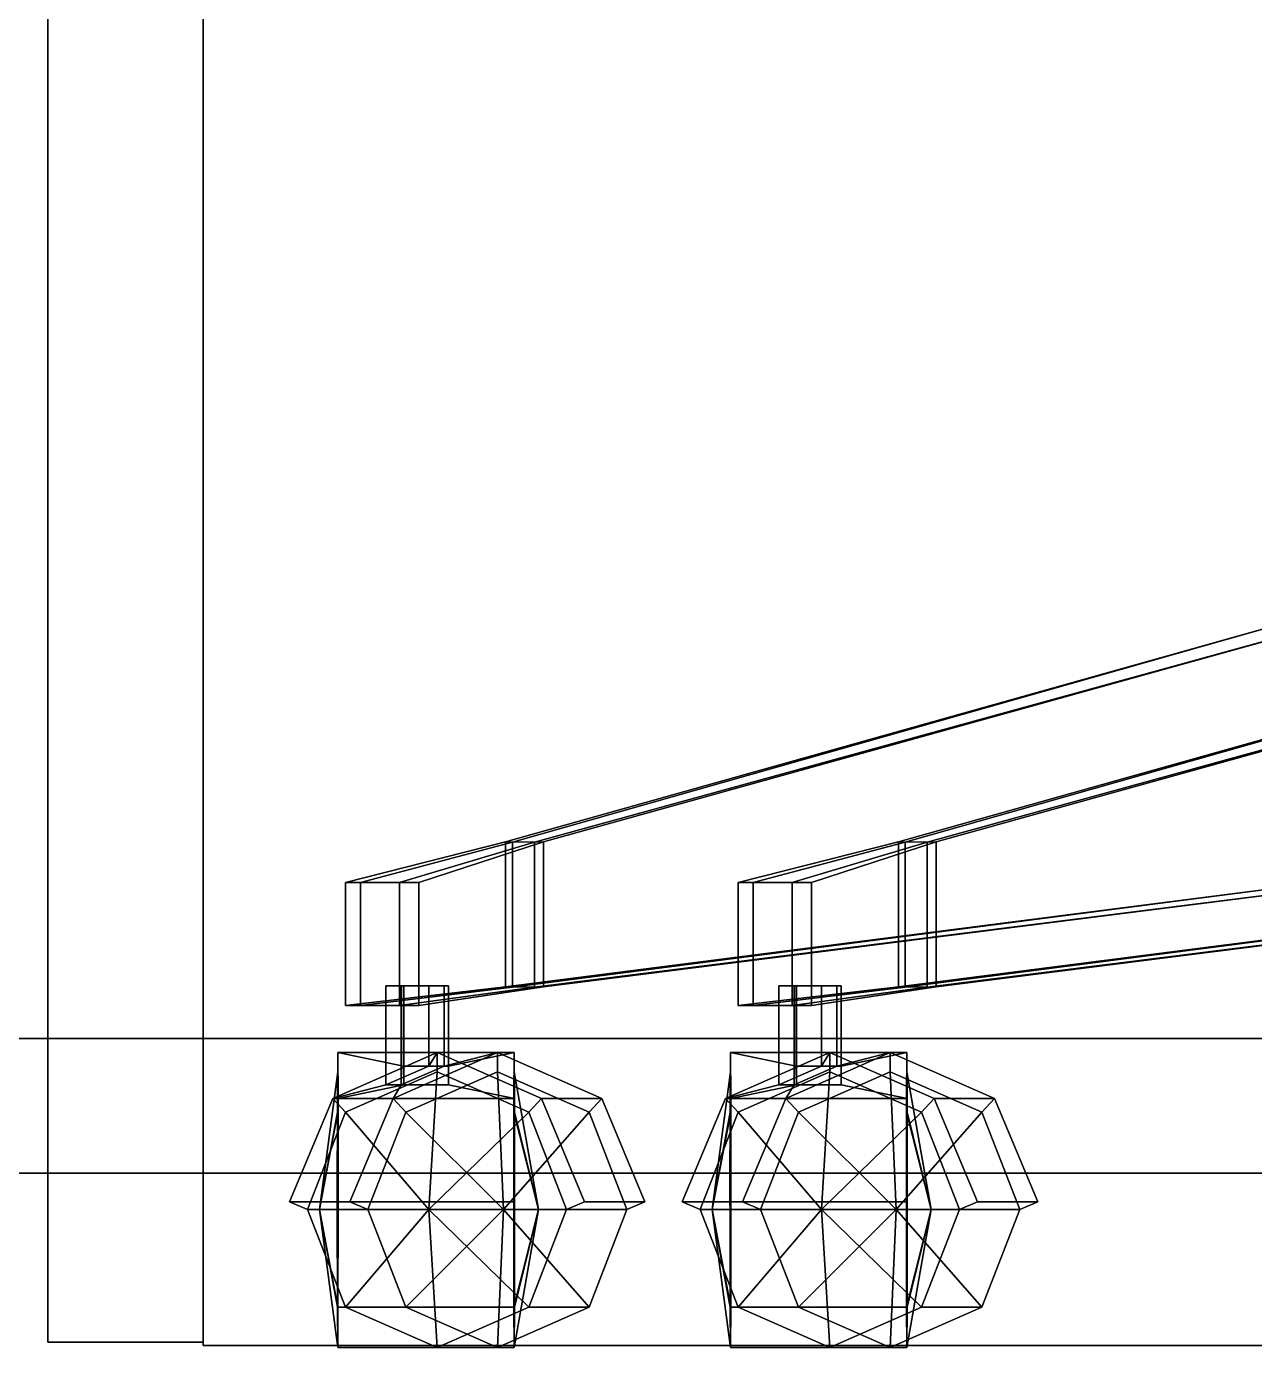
# Model space of a CAD drawing. Extents: x -252 to 252, y 0 to 101.
# Drawn here: x 171.6 to 184.73, y -0.06 to 14.07 of the extents above; entities that cross this region are included whole.
import ezdxf

# ---------------------------------------------------------------- set-up
doc = ezdxf.new("R2010")
doc.units = 0

msp = doc.modelspace()

# ---------------------------------------------------------------- linework, layer by layer
for points in [[(173.486786, -0.000244, 197.929291), (173.486786, 99.309204, 197.929291), (171.825714, 101.057129, 197.929291), (171.825836, -0.000244, 197.929291)], [(171.825836, -0.000244, 197.929291), (171.825714, 101.057129, 197.929291), (171.825714, 101.057129, 218.726761), (171.825836, -0.000244, 218.726761)], [(171.825714, 101.057129, 218.726761), (173.486786, 99.309204, 218.726791), (173.486786, -0.000244, 218.726761), (171.825836, -0.000244, 218.726761)], [(173.486786, 99.309204, 197.929291), (173.486786, -0.000244, 197.929291), (173.486786, -0.000244, 218.726761), (173.486786, 99.309204, 218.726791)], [(173.486786, -0.033936, 217.815475), (173.486786, 21.105835, 217.815475), (240.904663, 21.105835, 217.815536), (240.904663, -0.033936, 217.815506)], [(173.486786, 19.31665, 200.184692), (173.486786, -0.033936, 200.184692), (240.904663, -0.033936, 200.184692), (240.904663, 19.31665, 200.184692)], [(177.028748, 5.349036, 120.630196), (176.72113, 5.351799, 120.186317), (185.01947, 7.680287, 113.976357), (185.509155, 7.680287, 114.650169)], [(176.72113, 5.351799, 120.186317), (176.72113, 3.799343, 120.186317), (185.01947, 4.864105, 113.976357), (185.01947, 7.680287, 113.976357)], [(176.793121, 3.798079, 106.818039), (176.793121, 5.349036, 106.818039), (185.01947, 7.680287, 113.143349), (185.01947, 4.864105, 113.143349)], [(176.793121, 5.349036, 106.818039), (177.126068, 5.351799, 106.392517), (185.513611, 7.680287, 112.472435), (185.01947, 7.680287, 113.143349)], [(177.028748, 3.798079, 120.630196), (177.028748, 5.349036, 120.630196), (185.509155, 7.680287, 114.650169), (185.509155, 4.864105, 114.650169)], [(177.126068, 5.351799, 106.392517), (177.126068, 3.799343, 106.392517), (185.513611, 4.864105, 112.472435), (185.513611, 7.680287, 112.472435)], [(181.228516, 5.349036, -156.607941), (180.920898, 5.351799, -157.051819), (189.219238, 7.680287, -163.26178), (189.708908, 7.680287, -162.587967)], [(180.920898, 5.351799, -157.051819), (180.920898, 3.799343, -157.051819), (189.219238, 4.864105, -163.26178), (189.219238, 7.680287, -163.26178)], [(180.992889, 3.798079, -170.420105), (180.992889, 5.349036, -170.420105), (189.219238, 7.680287, -164.094788), (189.219238, 4.864105, -164.094788)], [(180.992889, 5.349036, -170.420105), (181.325821, 5.351799, -170.845627), (189.713364, 7.680287, -164.765701), (189.219238, 7.680287, -164.094788)], [(181.228516, 3.798079, -156.607941), (181.228516, 5.349036, -156.607941), (189.708908, 7.680287, -162.587967), (189.708908, 4.864105, -162.587967)], [(181.325821, 5.351799, -170.845627), (181.325821, 3.799343, -170.845627), (189.713364, 4.864105, -164.765701), (189.713364, 7.680287, -164.765701)], [(175.586334, 4.917948, 121.883217), (175.00708, 4.917948, 121.049294), (176.72113, 5.351799, 120.186317), (177.028748, 5.349036, 120.630196)], [(175.00708, 4.917948, 121.049294), (175.00708, 3.600953, 121.049294), (176.72113, 3.799343, 120.186317), (176.72113, 5.351799, 120.186317)], [(175.168945, 4.917948, 105.812241), (175.793594, 4.917948, 105.011261), (177.126068, 5.351799, 106.392517), (176.793121, 5.349036, 106.818039)], [(175.168961, 3.600953, 105.812248), (175.168945, 4.917948, 105.812241), (176.793121, 5.349036, 106.818039), (176.793121, 3.798079, 106.818039)], [(175.586349, 3.600953, 121.883217), (175.586334, 4.917948, 121.883217), (177.028748, 5.349036, 120.630196), (177.028748, 3.798079, 120.630196)], [(175.793594, 4.917948, 105.011261), (175.793594, 3.600953, 105.011269), (177.126068, 3.799343, 106.392517), (177.126068, 5.351799, 106.392517)], [(179.786102, 4.917948, -155.354919), (179.206848, 4.917948, -156.188843), (180.920898, 5.351799, -157.051819), (181.228516, 5.349036, -156.607941)], [(179.206848, 4.917948, -156.188843), (179.206848, 3.600953, -156.188843), (180.920898, 3.799343, -157.051819), (180.920898, 5.351799, -157.051819)], [(179.368713, 4.917948, -171.425903), (179.993362, 4.917948, -172.226883), (181.325821, 5.351799, -170.845627), (180.992889, 5.349036, -170.420105)], [(179.368729, 3.600953, -171.425888), (179.368713, 4.917948, -171.425903), (180.992889, 5.349036, -170.420105), (180.992889, 3.798079, -170.420105)], [(179.786118, 3.600953, -155.354919), (179.786102, 4.917948, -155.354919), (181.228516, 5.349036, -156.607941), (181.228516, 3.798079, -156.607941)], [(179.993362, 4.917948, -172.226883), (179.993362, 3.600953, -172.226868), (181.325821, 3.799343, -170.845627), (181.325821, 5.351799, -170.845627)], [(175.00708, 4.917948, 121.049294), (175.586334, 4.917948, 121.883217), (175.586349, 3.600953, 121.883217), (175.00708, 3.600953, 121.049294)], [(175.793594, 4.917948, 105.011261), (175.168945, 4.917948, 105.812241), (175.168961, 3.600953, 105.812248), (175.793594, 3.600953, 105.011269)], [(176.72113, 3.799343, 120.186317), (177.028748, 3.798079, 120.630196), (185.509155, 4.864105, 114.650169), (185.01947, 4.864105, 113.976357)], [(177.126068, 3.799343, 106.392517), (176.793121, 3.798079, 106.818039), (185.01947, 4.864105, 113.143349), (185.513611, 4.864105, 112.472435)], [(179.206848, 4.917948, -156.188843), (179.786102, 4.917948, -155.354919), (179.786118, 3.600953, -155.354919), (179.206848, 3.600953, -156.188843)], [(179.993362, 4.917948, -172.226883), (179.368713, 4.917948, -171.425903), (179.368729, 3.600953, -171.425888), (179.993362, 3.600953, -172.226868)], [(180.920898, 3.799343, -157.051819), (181.228516, 3.798079, -156.607941), (189.708908, 4.864105, -162.587967), (189.219238, 4.864105, -163.26178)], [(181.325821, 3.799343, -170.845627), (180.992889, 3.798079, -170.420105), (189.219238, 4.864105, -164.094788), (189.713364, 4.864105, -164.765701)], [(175.00708, 3.600953, 121.049294), (175.586349, 3.600953, 121.883217), (177.028748, 3.798079, 120.630196), (176.72113, 3.799343, 120.186317)], [(175.793594, 3.600953, 105.011269), (175.168961, 3.600953, 105.812248), (176.793121, 3.798079, 106.818039), (177.126068, 3.799343, 106.392517)], [(175.898804, 3.813205, 120.861137), (175.441193, 3.813205, 121.02784), (175.441193, 2.751266, 121.02784), (175.898804, 2.953108, 120.861137)], [(175.441193, 3.813205, 121.02784), (175.605316, 3.813205, 121.479256), (175.605316, 2.751266, 121.479256), (175.441193, 2.751266, 121.02784)], [(175.605316, 3.813205, 121.479256), (176.063171, 3.813205, 121.312675), (176.063171, 2.953108, 121.312675), (175.605316, 2.751266, 121.479256)], [(175.629547, 3.813205, 106.019188), (176.110107, 3.813205, 106.020363), (176.110107, 2.953108, 106.020363), (175.629547, 2.953108, 106.019188)], [(175.630981, 3.813205, 105.531792), (175.629547, 3.813205, 106.019188), (175.629547, 2.953108, 106.019188), (175.630981, 2.751266, 105.531792)], [(176.111282, 3.813205, 105.533447), (175.630981, 3.813205, 105.531792), (175.630981, 2.751266, 105.531792), (176.111282, 2.751266, 105.533447)], [(176.063171, 3.813205, 121.312675), (175.898804, 3.813205, 120.861137), (175.898804, 2.953108, 120.861137), (176.063171, 2.953108, 121.312675)], [(176.110107, 3.813205, 106.020363), (176.111282, 3.813205, 105.533447), (176.111282, 2.751266, 105.533447), (176.110107, 2.953108, 106.020363)], [(179.206848, 3.600953, -156.188843), (179.786118, 3.600953, -155.354919), (181.228516, 3.798079, -156.607941), (180.920898, 3.799343, -157.051819)], [(179.993362, 3.600953, -172.226868), (179.368729, 3.600953, -171.425888), (180.992889, 3.798079, -170.420105), (181.325821, 3.799343, -170.845627)], [(180.098572, 3.813205, -156.376999), (179.640961, 3.813205, -156.210297), (179.640961, 2.751266, -156.210297), (180.098572, 2.953108, -156.376999)], [(179.640961, 3.813205, -156.210297), (179.805084, 3.813205, -155.758881), (179.805084, 2.751266, -155.758881), (179.640961, 2.751266, -156.210297)], [(179.805084, 3.813205, -155.758881), (180.262924, 3.813205, -155.925461), (180.262924, 2.953108, -155.925461), (179.805084, 2.751266, -155.758881)], [(179.829315, 3.813205, -171.218948), (180.30986, 3.813205, -171.217773), (180.30986, 2.953108, -171.217773), (179.829315, 2.953108, -171.218948)], [(179.830734, 3.813205, -171.706345), (179.829315, 3.813205, -171.218948), (179.829315, 2.953108, -171.218948), (179.830734, 2.751266, -171.706345)], [(180.31105, 3.813205, -171.704697), (179.830734, 3.813205, -171.706345), (179.830734, 2.751266, -171.706345), (180.31105, 2.751266, -171.704697)], [(180.262924, 3.813205, -155.925461), (180.098572, 3.813205, -156.376999), (180.098572, 2.953108, -156.376999), (180.262924, 2.953108, -155.925461)], [(180.30986, 3.813205, -171.217773), (180.31105, 3.813205, -171.704697), (180.31105, 2.751266, -171.704697), (180.30986, 2.953108, -171.217773)], [(247.379807, 3.248811, 70.187317), (139.017731, 3.248811, 70.187317), (139.017731, 1.80844, 70.187317), (247.379807, 1.80844, 70.187317)], [(139.017731, 3.248811, 71.958435), (247.379807, 3.248811, 71.958435), (247.379807, 1.80844, 71.958435), (139.017731, 1.80844, 71.958435)], [(247.379807, 3.248811, 71.958435), (139.017731, 3.248811, 71.958435), (139.017731, 3.248811, 70.187317), (247.379807, 3.248811, 70.187317)], [(139.017853, 3.248811, -6.162376), (247.379929, 3.248811, -6.162376), (247.379929, 1.80844, -6.162376), (139.017853, 1.80844, -6.162376)], [(247.379929, 3.248811, -7.933495), (139.017853, 3.248811, -7.933495), (139.017853, 1.80844, -7.933495), (247.379929, 1.80844, -7.933495)], [(139.017853, 3.248811, -7.933495), (247.379929, 3.248811, -7.933495), (247.379929, 3.248811, -6.162376), (139.017853, 3.248811, -6.162376)], [(142.145889, 1.80844, -216.913956), (142.145889, 3.248811, -216.913925), (249.927277, 3.248811, -216.913895), (249.927277, 1.80844, -216.913956)], [(142.145889, 3.248811, -216.913925), (142.145889, 3.248811, -218.685074), (249.927292, 3.248811, -218.685074), (249.927277, 3.248811, -216.913895)], [(249.927292, 1.80844, -218.685074), (249.927292, 3.248811, -218.685074), (142.145889, 3.248811, -218.685074), (142.145889, 1.80844, -218.685074)], [(175.987381, 3.098197, 120.08062), (174.871429, 2.606177, 120.486992), (175.007874, 2.461097, 120.437233), (175.987381, 2.893023, 120.08062)], [(175.898804, 2.953108, 120.861137), (175.441193, 2.751266, 121.02784), (174.871429, 2.606177, 120.486992), (175.987381, 3.098197, 120.08062)], [(174.921753, 2.606178, 107.555489), (174.925598, 3.098197, 106.367668), (176.81192, 3.098197, 106.372986), (176.808441, 2.606178, 107.560677)], [(174.925598, 3.098197, 106.367668), (174.921753, 2.606178, 107.555489), (174.922348, 2.461097, 107.410393), (174.925598, 2.893023, 106.367668)], [(174.928772, 2.606177, 105.179771), (174.925598, 3.098197, 106.367668), (174.925598, 2.893023, 106.367668), (174.928314, 2.461097, 105.324722)], [(175.629547, 2.953108, 106.019188), (176.110107, 2.953108, 106.020363), (176.81192, 3.098197, 106.372986), (174.925598, 3.098197, 106.367668)], [(175.630981, 2.751266, 105.531792), (175.629547, 2.953108, 106.019188), (174.925598, 3.098197, 106.367668), (174.928772, 2.606177, 105.179771)], [(175.516739, 2.606177, 122.259773), (176.632706, 3.098197, 121.853889), (176.632706, 2.893023, 121.853889), (175.652924, 2.461097, 122.210503)], [(175.605316, 2.751266, 121.479256), (176.063171, 2.953108, 121.312675), (176.632706, 3.098197, 121.853889), (175.516739, 2.606177, 122.259773)], [(176.063171, 2.953108, 121.312675), (175.898804, 2.953108, 120.861137), (175.987381, 3.098197, 120.08062), (176.632706, 3.098197, 121.853889)], [(177.749176, 2.606178, 121.447334), (176.632706, 3.098197, 121.853889), (175.987381, 3.098197, 120.08062), (177.103851, 2.606178, 119.674492)], [(177.103851, 2.606178, 119.674492), (175.987381, 3.098197, 120.08062), (175.987381, 2.893023, 120.08062), (176.967651, 2.461097, 119.724297)], [(176.110107, 2.953108, 106.020363), (176.111282, 2.751266, 105.533447), (176.815521, 2.606177, 105.185081), (176.81192, 3.098197, 106.372986)], [(176.632706, 3.098197, 121.853889), (177.749176, 2.606178, 121.447334), (177.612717, 2.461097, 121.496834), (176.632706, 2.893023, 121.853889)], [(176.808441, 2.606178, 107.560677), (176.81192, 3.098197, 106.372986), (176.81192, 2.893023, 106.372986), (176.808929, 2.461097, 107.415657)], [(176.81192, 3.098197, 106.372986), (176.815521, 2.606177, 105.185081), (176.815063, 2.461097, 105.330093), (176.81192, 2.893023, 106.372986)], [(180.187149, 3.098197, -157.157516), (179.071198, 2.606177, -156.751144), (179.207642, 2.461097, -156.800903), (180.187149, 2.893023, -157.157516)], [(180.098572, 2.953108, -156.376999), (179.640961, 2.751266, -156.210297), (179.071198, 2.606177, -156.751144), (180.187149, 3.098197, -157.157516)], [(179.121521, 2.606178, -169.682648), (179.125366, 3.098197, -170.870468), (181.011688, 3.098197, -170.865158), (181.008209, 2.606178, -169.67746)], [(179.125366, 3.098197, -170.870468), (179.121521, 2.606178, -169.682648), (179.122116, 2.461097, -169.827744), (179.125366, 2.893023, -170.870468)], [(179.12854, 2.606177, -172.058365), (179.125366, 3.098197, -170.870468), (179.125366, 2.893023, -170.870468), (179.128082, 2.461097, -171.913422)], [(179.829315, 2.953108, -171.218948), (180.30986, 2.953108, -171.217773), (181.011688, 3.098197, -170.865158), (179.125366, 3.098197, -170.870468)], [(179.830734, 2.751266, -171.706345), (179.829315, 2.953108, -171.218948), (179.125366, 3.098197, -170.870468), (179.12854, 2.606177, -172.058365)], [(179.716507, 2.606177, -154.978363), (180.832474, 3.098197, -155.384247), (180.832474, 2.893023, -155.384247), (179.852692, 2.461097, -155.027634)], [(179.805084, 2.751266, -155.758881), (180.262924, 2.953108, -155.925461), (180.832474, 3.098197, -155.384247), (179.716507, 2.606177, -154.978363)], [(180.262924, 2.953108, -155.925461), (180.098572, 2.953108, -156.376999), (180.187149, 3.098197, -157.157516), (180.832474, 3.098197, -155.384247)], [(181.948944, 2.606178, -155.790802), (180.832474, 3.098197, -155.384247), (180.187149, 3.098197, -157.157516), (181.303619, 2.606178, -157.563644)], [(181.303619, 2.606178, -157.563644), (180.187149, 3.098197, -157.157516), (180.187149, 2.893023, -157.157516), (181.167404, 2.461097, -157.51384)], [(180.30986, 2.953108, -171.217773), (180.31105, 2.751266, -171.704697), (181.015289, 2.606177, -172.053055), (181.011688, 3.098197, -170.865158)], [(180.832474, 3.098197, -155.384247), (181.948944, 2.606178, -155.790802), (181.812485, 2.461097, -155.741302), (180.832474, 2.893023, -155.384247)], [(181.008209, 2.606178, -169.67746), (181.011688, 3.098197, -170.865158), (181.011688, 2.893023, -170.865158), (181.008682, 2.461097, -169.822479)], [(181.011688, 3.098197, -170.865158), (181.015289, 2.606177, -172.053055), (181.014832, 2.461097, -171.908051), (181.011688, 2.893023, -170.865158)], [(174.730804, 1.418337, 106.366997), (174.925598, 2.893023, 106.367668), (174.922348, 2.461097, 107.410393)], [(174.730804, 1.418337, 106.366997), (174.928314, 2.461097, 105.324722), (174.925598, 2.893023, 106.367668)], [(175.898376, 1.418337, 119.835274), (175.987381, 2.893023, 120.08062), (175.007874, 2.461097, 120.437233)], [(176.699341, 1.418337, 122.036186), (175.652924, 2.461097, 122.210503), (176.632706, 2.893023, 121.853889)], [(175.898376, 1.418337, 119.835274), (176.967651, 2.461097, 119.724297), (175.987381, 2.893023, 120.08062)], [(176.699341, 1.418337, 122.036186), (176.632706, 2.893023, 121.853889), (177.612717, 2.461097, 121.496834)], [(177.07309, 1.418337, 106.373802), (176.808929, 2.461097, 107.415657), (176.81192, 2.893023, 106.372986)], [(177.07309, 1.418337, 106.373802), (176.81192, 2.893023, 106.372986), (176.815063, 2.461097, 105.330093)], [(178.930573, 1.418337, -170.87114), (179.125366, 2.893023, -170.870468), (179.122116, 2.461097, -169.827744)], [(178.930573, 1.418337, -170.87114), (179.128082, 2.461097, -171.913422), (179.125366, 2.893023, -170.870468)], [(180.098145, 1.418337, -157.402863), (180.187149, 2.893023, -157.157516), (179.207642, 2.461097, -156.800903)], [(180.899109, 1.418337, -155.20195), (179.852692, 2.461097, -155.027634), (180.832474, 2.893023, -155.384247)], [(180.098145, 1.418337, -157.402863), (181.167404, 2.461097, -157.51384), (180.187149, 2.893023, -157.157516)], [(180.899109, 1.418337, -155.20195), (180.832474, 2.893023, -155.384247), (181.812485, 2.461097, -155.741302)], [(181.272842, 1.418337, -170.864334), (181.008682, 2.461097, -169.822479), (181.011688, 2.893023, -170.865158)], [(181.272842, 1.418337, -170.864334), (181.011688, 2.893023, -170.865158), (181.014832, 2.461097, -171.908051)], [(175.441193, 2.751266, 121.02784), (175.605316, 2.751266, 121.479256), (175.516739, 2.606177, 122.259773), (174.871429, 2.606177, 120.486992)], [(176.111282, 2.751266, 105.533447), (175.630981, 2.751266, 105.531792), (174.928772, 2.606177, 105.179771), (176.815521, 2.606177, 105.185081)], [(179.640961, 2.751266, -156.210297), (179.805084, 2.751266, -155.758881), (179.716507, 2.606177, -154.978363), (179.071198, 2.606177, -156.751144)], [(180.31105, 2.751266, -171.704697), (179.830734, 2.751266, -171.706345), (179.12854, 2.606177, -172.058365), (181.015289, 2.606177, -172.053055)], [(175.516739, 2.606177, 122.259773), (175.054291, 1.503323, 122.428154), (174.408966, 1.503323, 120.655373), (174.871429, 2.606177, 120.486992)], [(174.871429, 2.606177, 120.486992), (174.408966, 1.503323, 120.655373), (174.60173, 1.418337, 120.585136), (175.007874, 2.461097, 120.437233)], [(174.920258, 1.503324, 108.047203), (174.921753, 2.606178, 107.555489), (176.808441, 2.606178, 107.560677), (176.807068, 1.503324, 108.053017)], [(174.921753, 2.606178, 107.555489), (174.920258, 1.503324, 108.047203), (174.921066, 1.418337, 107.842354), (174.922348, 2.461097, 107.410393)], [(174.930359, 1.503323, 104.687653), (174.928772, 2.606177, 105.179771), (174.928314, 2.461097, 105.324722), (174.929596, 1.418337, 104.892998)], [(174.928772, 2.606177, 105.179771), (174.930359, 1.503323, 104.687653), (176.817047, 1.503323, 104.69339), (176.815521, 2.606177, 105.185081)], [(175.054291, 1.503323, 122.428154), (175.516739, 2.606177, 122.259773), (175.652924, 2.461097, 122.210503), (175.247162, 1.418337, 122.357857)], [(176.807068, 1.503324, 108.053017), (176.808441, 2.606178, 107.560677), (176.808929, 2.461097, 107.415657), (176.807693, 1.418337, 107.847603)], [(176.815521, 2.606177, 105.185081), (176.817047, 1.503323, 104.69339), (176.816284, 1.418337, 104.898209), (176.815063, 2.461097, 105.330093)], [(177.566055, 1.503324, 119.506416), (177.103851, 2.606178, 119.674492), (176.967651, 2.461097, 119.724297), (177.373413, 1.418337, 119.576469)], [(178.211365, 1.503324, 121.279198), (177.749176, 2.606178, 121.447334), (177.103851, 2.606178, 119.674492), (177.566055, 1.503324, 119.506416)], [(177.749176, 2.606178, 121.447334), (178.211365, 1.503324, 121.279198), (178.018478, 1.418337, 121.349556), (177.612717, 2.461097, 121.496834)], [(179.716507, 2.606177, -154.978363), (179.254059, 1.503323, -154.809982), (178.608734, 1.503323, -156.582764), (179.071198, 2.606177, -156.751144)], [(179.071198, 2.606177, -156.751144), (178.608734, 1.503323, -156.582764), (178.801498, 1.418337, -156.653), (179.207642, 2.461097, -156.800903)], [(179.12001, 1.503324, -169.190933), (179.121521, 2.606178, -169.682648), (181.008209, 2.606178, -169.67746), (181.006821, 1.503324, -169.18512)], [(179.121521, 2.606178, -169.682648), (179.12001, 1.503324, -169.190933), (179.120834, 1.418337, -169.395782), (179.122116, 2.461097, -169.827744)], [(179.130112, 1.503323, -172.550491), (179.12854, 2.606177, -172.058365), (179.128082, 2.461097, -171.913422), (179.129364, 1.418337, -172.345139)], [(179.12854, 2.606177, -172.058365), (179.130112, 1.503323, -172.550491), (181.0168, 1.503323, -172.544754), (181.015289, 2.606177, -172.053055)], [(179.254059, 1.503323, -154.809982), (179.716507, 2.606177, -154.978363), (179.852692, 2.461097, -155.027634), (179.44693, 1.418337, -154.88028)], [(181.006821, 1.503324, -169.18512), (181.008209, 2.606178, -169.67746), (181.008682, 2.461097, -169.822479), (181.007462, 1.418337, -169.390533)], [(181.015289, 2.606177, -172.053055), (181.0168, 1.503323, -172.544754), (181.016052, 1.418337, -172.339935), (181.014832, 2.461097, -171.908051)], [(181.765823, 1.503324, -157.73172), (181.303619, 2.606178, -157.563644), (181.167404, 2.461097, -157.51384), (181.573181, 1.418337, -157.661667)], [(182.411133, 1.503324, -155.958939), (181.948944, 2.606178, -155.790802), (181.303619, 2.606178, -157.563644), (181.765823, 1.503324, -157.73172)], [(181.948944, 2.606178, -155.790802), (182.411133, 1.503324, -155.958939), (182.218246, 1.418337, -155.88858), (181.812485, 2.461097, -155.741302)], [(175.898376, 1.418337, 119.835274), (175.007874, 2.461097, 120.437233), (174.60173, 1.418337, 120.585136)], [(174.730804, 1.418337, 106.366997), (174.922348, 2.461097, 107.410393), (174.921066, 1.418337, 107.842354)], [(174.730804, 1.418337, 106.366997), (174.929596, 1.418337, 104.892998), (174.928314, 2.461097, 105.324722)], [(176.699341, 1.418337, 122.036186), (175.247162, 1.418337, 122.357857), (175.652924, 2.461097, 122.210503)], [(175.898376, 1.418337, 119.835274), (177.373413, 1.418337, 119.576469), (176.967651, 2.461097, 119.724297)], [(176.699341, 1.418337, 122.036186), (177.612717, 2.461097, 121.496834), (178.018478, 1.418337, 121.349556)], [(177.07309, 1.418337, 106.373802), (176.807693, 1.418337, 107.847603), (176.808929, 2.461097, 107.415657)], [(177.07309, 1.418337, 106.373802), (176.815063, 2.461097, 105.330093), (176.816284, 1.418337, 104.898209)], [(180.098145, 1.418337, -157.402863), (179.207642, 2.461097, -156.800903), (178.801498, 1.418337, -156.653)], [(178.930573, 1.418337, -170.87114), (179.122116, 2.461097, -169.827744), (179.120834, 1.418337, -169.395782)], [(178.930573, 1.418337, -170.87114), (179.129364, 1.418337, -172.345139), (179.128082, 2.461097, -171.913422)], [(180.899109, 1.418337, -155.20195), (179.44693, 1.418337, -154.88028), (179.852692, 2.461097, -155.027634)], [(180.098145, 1.418337, -157.402863), (181.573181, 1.418337, -157.661667), (181.167404, 2.461097, -157.51384)], [(180.899109, 1.418337, -155.20195), (181.812485, 2.461097, -155.741302), (182.218246, 1.418337, -155.88858)], [(181.272842, 1.418337, -170.864334), (181.007462, 1.418337, -169.390533), (181.008682, 2.461097, -169.822479)], [(181.272842, 1.418337, -170.864334), (181.014832, 2.461097, -171.908051), (181.016052, 1.418337, -172.339935)], [(247.379807, 1.80844, 70.187317), (139.017731, 1.80844, 70.187317), (139.017731, 1.80844, 71.958435), (247.379807, 1.80844, 71.958435)], [(139.017853, 1.80844, -6.162376), (247.379929, 1.80844, -6.162376), (247.379929, 1.80844, -7.933495), (139.017853, 1.80844, -7.933495)], [(142.145889, 1.80844, -218.685074), (142.145889, 1.80844, -216.913956), (249.927277, 1.80844, -216.913956), (249.927292, 1.80844, -218.685074)], [(174.408966, 1.503323, 120.655373), (175.054291, 1.503323, 122.428154), (175.247162, 1.418337, 122.357857), (174.60173, 1.418337, 120.585136)], [(175.247162, 1.418337, 122.357857), (175.652924, 0.375578, 122.210503), (175.007874, 0.375578, 120.437233), (174.60173, 1.418337, 120.585136)], [(175.898376, 1.418337, 119.835274), (174.60173, 1.418337, 120.585136), (175.007874, 0.375578, 120.437233)], [(174.730804, 1.418337, 106.366997), (174.921066, 1.418337, 107.842354), (174.922348, 0.375578, 107.410393)], [(174.730804, 1.418337, 106.366997), (174.928314, 0.375578, 105.324722), (174.929596, 1.418337, 104.892998)], [(174.730804, 1.418337, 106.366997), (174.925598, -0.056348, 106.367668), (174.928314, 0.375578, 105.324722)], [(174.730804, 1.418337, 106.366997), (174.922348, 0.375578, 107.410393), (174.925598, -0.056348, 106.367668)], [(174.920258, 1.503324, 108.047203), (176.807068, 1.503324, 108.053017), (176.807693, 1.418337, 107.847603), (174.921066, 1.418337, 107.842354)], [(174.922348, 0.375578, 107.410393), (174.921066, 1.418337, 107.842354), (176.807693, 1.418337, 107.847603), (176.808929, 0.375578, 107.415657)], [(174.929596, 1.418337, 104.892998), (174.928314, 0.375578, 105.324722), (176.815063, 0.375578, 105.330093), (176.816284, 1.418337, 104.898209)], [(176.817047, 1.503323, 104.69339), (174.930359, 1.503323, 104.687653), (174.929596, 1.418337, 104.892998), (176.816284, 1.418337, 104.898209)], [(175.898376, 1.418337, 119.835274), (175.007874, 0.375578, 120.437233), (175.987381, -0.056348, 120.08062)], [(176.699341, 1.418337, 122.036186), (175.652924, 0.375578, 122.210503), (175.247162, 1.418337, 122.357857)], [(176.699341, 1.418337, 122.036186), (176.632706, -0.056348, 121.853889), (175.652924, 0.375578, 122.210503)], [(175.898376, 1.418337, 119.835274), (176.967651, 0.375578, 119.724297), (177.373413, 1.418337, 119.576469)], [(175.898376, 1.418337, 119.835274), (175.987381, -0.056348, 120.08062), (176.967651, 0.375578, 119.724297)], [(176.699341, 1.418337, 122.036186), (177.612717, 0.375578, 121.496834), (176.632706, -0.056348, 121.853889)], [(176.699341, 1.418337, 122.036186), (178.018478, 1.418337, 121.349556), (177.612717, 0.375578, 121.496834)], [(177.07309, 1.418337, 106.373802), (176.808929, 0.375578, 107.415657), (176.807693, 1.418337, 107.847603)], [(177.07309, 1.418337, 106.373802), (176.81192, -0.056348, 106.372986), (176.808929, 0.375578, 107.415657)], [(177.07309, 1.418337, 106.373802), (176.815063, 0.375578, 105.330093), (176.81192, -0.056348, 106.372986)], [(177.07309, 1.418337, 106.373802), (176.816284, 1.418337, 104.898209), (176.815063, 0.375578, 105.330093)], [(177.612717, 0.375578, 121.496834), (178.018478, 1.418337, 121.349556), (177.373413, 1.418337, 119.576469), (176.967651, 0.375578, 119.724297)], [(178.211365, 1.503324, 121.279198), (177.566055, 1.503324, 119.506416), (177.373413, 1.418337, 119.576469), (178.018478, 1.418337, 121.349556)], [(178.608734, 1.503323, -156.582764), (179.254059, 1.503323, -154.809982), (179.44693, 1.418337, -154.88028), (178.801498, 1.418337, -156.653)], [(179.44693, 1.418337, -154.88028), (179.852692, 0.375578, -155.027634), (179.207642, 0.375578, -156.800903), (178.801498, 1.418337, -156.653)], [(180.098145, 1.418337, -157.402863), (178.801498, 1.418337, -156.653), (179.207642, 0.375578, -156.800903)], [(178.930573, 1.418337, -170.87114), (179.120834, 1.418337, -169.395782), (179.122116, 0.375578, -169.827744)], [(178.930573, 1.418337, -170.87114), (179.128082, 0.375578, -171.913422), (179.129364, 1.418337, -172.345139)], [(178.930573, 1.418337, -170.87114), (179.125366, -0.056348, -170.870468), (179.128082, 0.375578, -171.913422)], [(178.930573, 1.418337, -170.87114), (179.122116, 0.375578, -169.827744), (179.125366, -0.056348, -170.870468)], [(179.12001, 1.503324, -169.190933), (181.006821, 1.503324, -169.18512), (181.007462, 1.418337, -169.390533), (179.120834, 1.418337, -169.395782)], [(179.122116, 0.375578, -169.827744), (179.120834, 1.418337, -169.395782), (181.007462, 1.418337, -169.390533), (181.008682, 0.375578, -169.822479)], [(179.129364, 1.418337, -172.345139), (179.128082, 0.375578, -171.913422), (181.014832, 0.375578, -171.908051), (181.016052, 1.418337, -172.339935)], [(181.0168, 1.503323, -172.544754), (179.130112, 1.503323, -172.550491), (179.129364, 1.418337, -172.345139), (181.016052, 1.418337, -172.339935)], [(180.098145, 1.418337, -157.402863), (179.207642, 0.375578, -156.800903), (180.187149, -0.056348, -157.157516)], [(180.899109, 1.418337, -155.20195), (179.852692, 0.375578, -155.027634), (179.44693, 1.418337, -154.88028)], [(180.899109, 1.418337, -155.20195), (180.832474, -0.056348, -155.384247), (179.852692, 0.375578, -155.027634)], [(180.098145, 1.418337, -157.402863), (181.167404, 0.375578, -157.51384), (181.573181, 1.418337, -157.661667)], [(180.098145, 1.418337, -157.402863), (180.187149, -0.056348, -157.157516), (181.167404, 0.375578, -157.51384)], [(180.899109, 1.418337, -155.20195), (181.812485, 0.375578, -155.741302), (180.832474, -0.056348, -155.384247)], [(180.899109, 1.418337, -155.20195), (182.218246, 1.418337, -155.88858), (181.812485, 0.375578, -155.741302)], [(181.272842, 1.418337, -170.864334), (181.008682, 0.375578, -169.822479), (181.007462, 1.418337, -169.390533)], [(181.272842, 1.418337, -170.864334), (181.011688, -0.056348, -170.865158), (181.008682, 0.375578, -169.822479)], [(181.272842, 1.418337, -170.864334), (181.014832, 0.375578, -171.908051), (181.011688, -0.056348, -170.865158)], [(181.272842, 1.418337, -170.864334), (181.016052, 1.418337, -172.339935), (181.014832, 0.375578, -171.908051)], [(181.812485, 0.375578, -155.741302), (182.218246, 1.418337, -155.88858), (181.573181, 1.418337, -157.661667), (181.167404, 0.375578, -157.51384)], [(182.411133, 1.503324, -155.958939), (181.765823, 1.503324, -157.73172), (181.573181, 1.418337, -157.661667), (182.218246, 1.418337, -155.88858)], [(174.925598, -0.056348, 106.367668), (174.922348, 0.375578, 107.410393), (176.808929, 0.375578, 107.415657), (176.81192, -0.056348, 106.372986)], [(174.928314, 0.375578, 105.324722), (174.925598, -0.056348, 106.367668), (176.81192, -0.056348, 106.372986), (176.815063, 0.375578, 105.330093)], [(175.652924, 0.375578, 122.210503), (176.632706, -0.056348, 121.853889), (175.987381, -0.056348, 120.08062), (175.007874, 0.375578, 120.437233)], [(176.632706, -0.056348, 121.853889), (177.612717, 0.375578, 121.496834), (176.967651, 0.375578, 119.724297), (175.987381, -0.056348, 120.08062)], [(179.125366, -0.056348, -170.870468), (179.122116, 0.375578, -169.827744), (181.008682, 0.375578, -169.822479), (181.011688, -0.056348, -170.865158)], [(179.128082, 0.375578, -171.913422), (179.125366, -0.056348, -170.870468), (181.011688, -0.056348, -170.865158), (181.014832, 0.375578, -171.908051)], [(179.852692, 0.375578, -155.027634), (180.832474, -0.056348, -155.384247), (180.187149, -0.056348, -157.157516), (179.207642, 0.375578, -156.800903)], [(180.832474, -0.056348, -155.384247), (181.812485, 0.375578, -155.741302), (181.167404, 0.375578, -157.51384), (180.187149, -0.056348, -157.157516)], [(171.825836, -0.000244, 218.726761), (173.486786, -0.000244, 218.726761), (173.486786, -0.000244, 197.929291), (171.825836, -0.000244, 197.929291)], [(173.486786, -0.033936, 217.815475), (240.904663, -0.033936, 217.815506), (240.904663, -0.033936, 200.184692), (173.486786, -0.033936, 200.184692)]]:
    msp.add_3dface(points)

doc.saveas('drawing.dxf')
